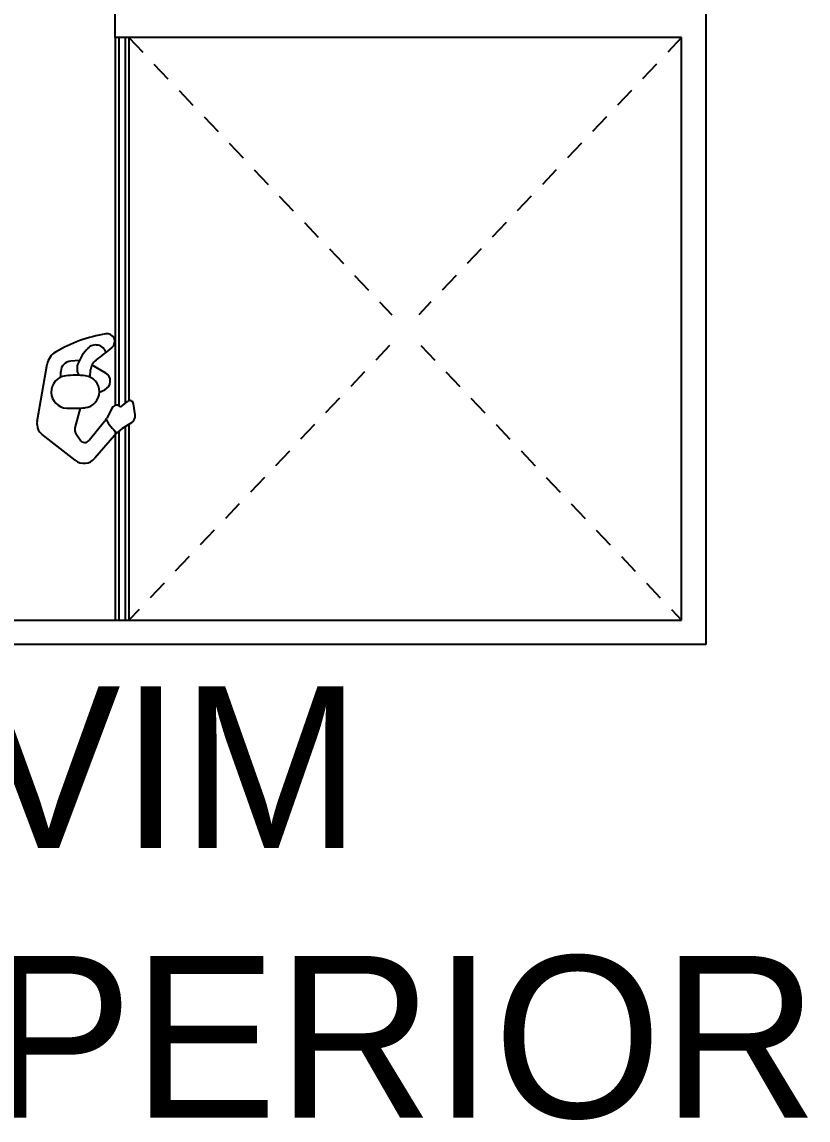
# Model space of a CAD drawing. Header units: inches. Extents: x 105.6 to 147.4, y 37.5 to 62.2.
# Drawn here: x 123.93 to 128.79, y 37.48 to 44.26 of the extents above; entities that cross this region are included whole.
import ezdxf

# ---------------------------------------------------------------- set-up
doc = ezdxf.new("R2010")
doc.units = ezdxf.units.IN
doc.header["$MEASUREMENT"] = 0
doc.linetypes.add('HIDDEN2', pattern=[0.1875, 0.125, -0.0625])
for name, color, linetype in [('detalle ventanas', 2, 'Continuous'), ('Gente', 11, 'Continuous'), ('Gradas', 1, 'Continuous')]:
    doc.layers.add(name, color=color, linetype=linetype)
doc.layers.add('TEXTO', color=2, linetype='Continuous', lineweight=15)

msp = doc.modelspace()

# ---------------------------------------------------------------- linework, layer by layer
at = {"layer": 'detalle ventanas', "color": 5}
for p, q in [((128.1551, 48.7421), (128.1551, 40.4175)), ((124.5051, 44.1675), (124.5051, 44.9699)), ((128.0051, 44.1675), (124.5051, 44.1675)), ((128.0051, 40.5675), (128.0051, 44.1675)), ((120.6551, 40.5675), (128.0051, 40.5675)), ((128.1551, 40.4175), (120.5051, 40.4175))]:
    msp.add_line(p, q, dxfattribs=at)
at = {"layer": 'Gente'}
for p, q in [((124.0231, 41.7944), (124.0849, 42.1501)), ((124.2833, 42.1718), (124.2301, 42.1682)), ((124.3617, 42.1444), (124.4454, 42.0961)), ((124.1686, 42.0693), (124.1691, 42.1042)), ((124.3505, 42.0688), (124.3534, 42.1135)), ((124.408, 41.9764), (124.4408, 41.9918)), ((124.2883, 41.8783), (124.2564, 41.7568)), ((124.4867, 41.8792), (124.453, 41.8161)), ((124.5383, 41.8846), (124.5822, 41.9194)), ((124.629, 41.8368), (124.6185, 41.9051)), ((124.4392, 41.7953), (124.3442, 41.6784)), ((124.6062, 41.787), (124.5491, 41.7513)), ((124.2569, 41.5559), (124.0538, 41.7147)), ((124.262, 41.7217), (124.2882, 41.6814)), ((124.5003, 41.7092), (124.38, 41.5683))]:
    msp.add_line(p, q, dxfattribs=at)
for centre, radius, start, end in [((124.5968, 41.4383), 0.911, 99.49875, 120.33743), ((124.4544, 42.2891), 0.0484, 309.8476, 99.49875), ((124.191, 42.1317), 0.1077, 120.33743, 170.14267), ((124.5442, 42.0477), 0.2889, 136.37179, 157.99446), ((124.3845, 42.1999), 0.0683, 19.1063, 136.37179), ((123.1944, 43.7989), 2.015, 306.2912, 309.8476), ((124.2345, 42.103), 0.0653, 93.81017, 179.02887), ((124.3586, 42.1227), 0.0888, 157.99446, 208.286), ((124.436, 42.1081), 0.0827, 126.2912, 176.25826), ((124.2105, 41.9781), 0.1004, 96.40725, 267.2431), ((124.257, 41.5644), 0.5167, 82.8243, 96.40725), ((124.3092, 41.979), 0.0988, 275.6328, 82.8243), ((124.416, 42.0451), 0.0588, 295.0202, 60.0063), ((124.2429, 42.6508), 0.7739, 267.2431, 275.6328), ((124.5143, 41.8645), 0.0313, 39.9621, 151.92796), ((124.5962, 41.9017), 0.0225, 8.7528, 128.38289), ((124.3383, 41.8773), 0.13, 320.888, 331.928), ((124.7022, 41.9424), 0.2865, 207.8018, 229.3166), ((124.5798, 41.8293), 0.0498, 302.0416, 8.7528), ((124.105, 41.7801), 0.0831, 170.14267, 231.976), ((124.2988, 41.7456), 0.0439, 165.27477, 212.9697), ((124.6616, 41.5715), 0.2121, 122.04161, 139.52016), ((124.3173, 41.7003), 0.0347, 212.9697, 320.888), ((124.312, 41.6264), 0.0895, 231.976, 319.5202)]:
    msp.add_arc(centre, radius, start, end, dxfattribs=at)
at = {"layer": 'Gradas', "color": 2}
for p, q in [((124.5051, 44.1675), (124.5051, 41.8944)), ((124.5276, 44.1675), (124.5276, 41.8929)), ((124.5676, 44.1675), (124.5676, 41.9077)), ((124.5901, 44.1675), (124.5901, 41.9234)), ((124.5676, 41.7628), (124.5676, 40.5675)), ((124.5901, 41.7769), (124.5901, 40.5675)), ((124.5051, 41.7346), (124.5051, 40.5675)), ((124.5276, 41.7358), (124.5276, 40.5675))]:
    msp.add_line(p, q, dxfattribs=at)
at = {"layer": 'Gradas', "color": 1, "linetype": 'HIDDEN2'}
for p, q in [((124.5901, 44.1675), (126.2143, 42.4553)), ((128.0051, 44.1675), (126.3808, 42.4553)), ((126.2011, 42.2658), (124.5901, 40.5675)), ((126.394, 42.2658), (128.0051, 40.5675))]:
    msp.add_line(p, q, dxfattribs=at)

# ---------------------------------------------------------------- texts
at = {"layer": 'TEXTO'}
for s, p in [('PAVIM', (121.8639, 39.1588)), ('SUPERIOR', (121.8639, 37.4921))]:
    msp.add_text(s, height=1, dxfattribs=at).set_placement(p)

doc.saveas('drawing.dxf')
